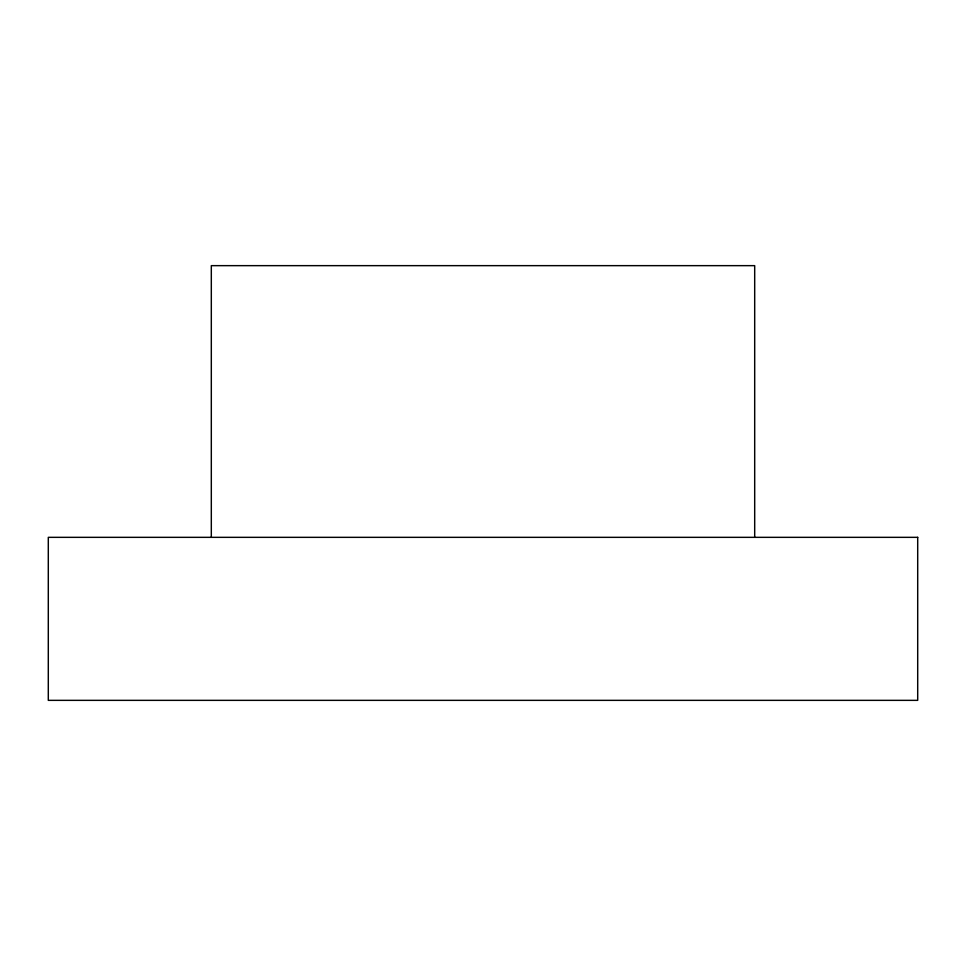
<?xml version="1.0" encoding="UTF-8"?>
<svg xmlns="http://www.w3.org/2000/svg" width="966" height="966" viewBox="0 0 966 966"><rect width="100%" height="100%" fill="white"/><g stroke="black" fill="none" stroke-linecap="round" stroke-linejoin="round"><path stroke-width="1.45" d="M754.688 537.337L754.688 265.65L211.312 265.65L211.312 537.337M917.7 537.337L48.3 537.337L48.3 700.35L917.7 700.35L917.7 537.337"/></g></svg>
